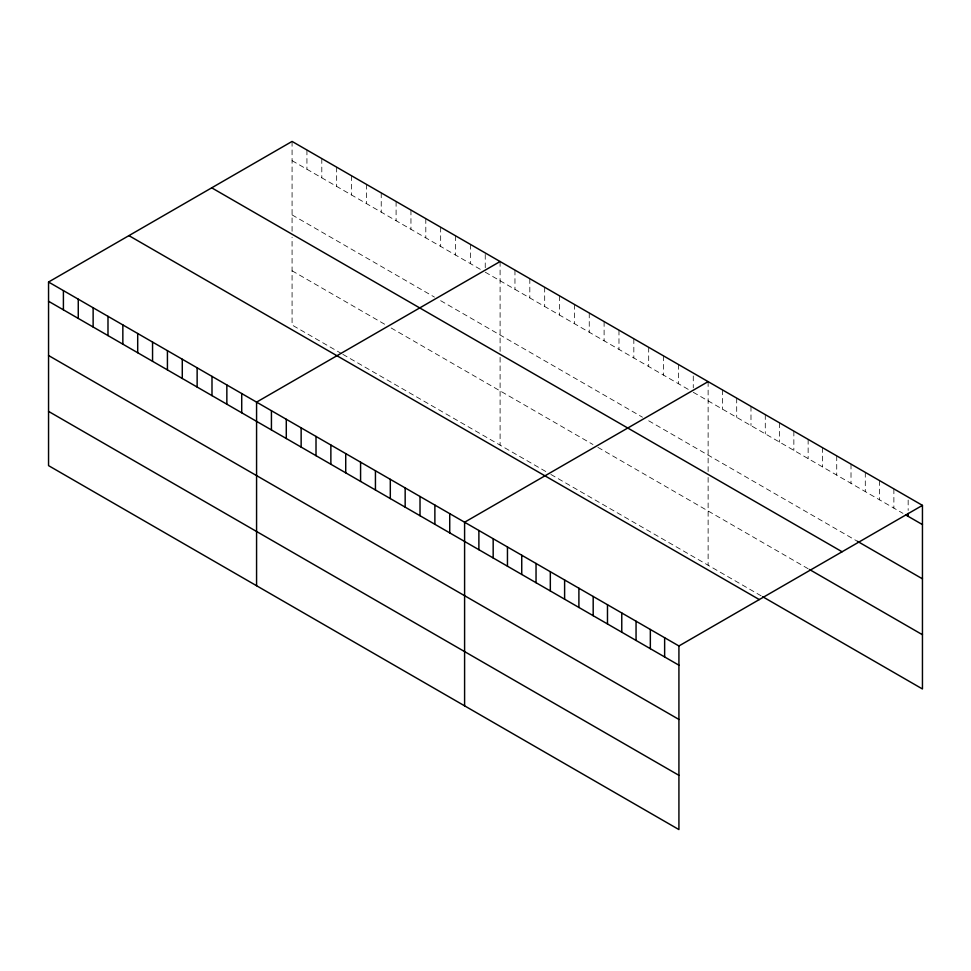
<?xml version="1.0" encoding="UTF-8"?>
<svg xmlns="http://www.w3.org/2000/svg" width="971" height="971" viewBox="0 0 971 971"><rect width="100%" height="100%" fill="white"/><g stroke="black" fill="none" stroke-linecap="round" stroke-linejoin="round"><path stroke-width="0.73" stroke-dasharray="4.86 3.64" d="M292.077 141.426L292.077 231.668M292.077 160.664L480.293 269.319M485.245 272.183L688.318 389.42M693.27 392.284L902.969 513.356M292.077 214.907L434.474 297.114M440.664 300.682L642.499 417.214M648.689 420.783L857.502 541.345M292.077 270.788L386.191 325.115M391.143 327.98L592.965 444.512M597.918 447.364L808.139 568.739M341.61 353.626L292.077 325.03L292.077 237.252M342.848 354.342L549.635 473.727M550.873 474.443L761.385 595.976M908.164 500.077L908.164 510.43M893.878 488.862L893.878 508.1M879.58 480.621L879.58 499.847M865.295 472.367L865.295 491.605M851.009 464.114L851.009 483.352M836.723 455.872L836.723 475.098M822.437 447.619L822.437 466.857M808.139 439.365L808.139 458.603M793.853 431.124L793.853 450.35M779.567 422.87L779.567 442.108M765.282 414.629L765.282 433.855M750.984 406.376L750.984 425.601M736.698 398.122L736.698 417.36M722.412 389.881L722.412 409.107M708.126 381.627L708.126 471.87M708.126 477.453L708.126 565.231M693.27 376.008L693.27 387.842M678.401 364.465L678.401 383.703M663.545 355.896L663.545 375.122M648.689 347.315L648.689 366.54M633.832 338.733L633.832 357.971M618.976 330.152L618.976 349.39M604.108 321.571L604.108 340.809M589.251 313.002L589.251 332.228M574.395 304.421L574.395 323.646M559.539 295.839L559.539 315.077M544.682 287.258L544.682 306.496M529.814 278.677L529.814 297.915M514.958 270.108L514.958 289.334M500.101 261.527L500.101 351.769M500.101 357.352L500.101 445.131M485.245 254.426L485.245 267.741M470.389 244.364L470.389 263.602M455.52 235.795L455.52 255.021M440.664 227.214L440.664 246.44M425.808 218.633L425.808 237.871M410.951 210.052L410.951 229.29M396.095 201.47L396.095 220.708M381.227 192.901L381.227 212.127M366.37 184.32L366.37 203.546M351.514 175.739L351.514 194.977M336.658 167.158L336.658 186.396M321.802 158.589L321.802 177.814M306.933 150.007L306.933 169.233"/><path stroke-width="1.46" d="M48.55 282.027L678.923 645.97L678.923 829.574L48.55 465.631L48.55 282.027L292.077 141.426L922.45 505.369L922.45 688.973L762.684 596.728M500.101 261.527L256.575 402.128L256.575 585.731M708.126 381.627L464.599 522.228L464.599 705.832M678.923 645.97L922.45 505.369M905.567 514.848L922.45 524.595M857.502 541.345L922.45 578.837M211.714 187.828L842.088 551.759M809.438 569.479L922.45 634.731M128.912 235.625L759.286 599.568M48.55 301.265L678.923 665.196M48.55 355.507L678.923 719.438M48.55 411.388L678.923 775.331M908.164 513.392L908.164 516.354M664.637 637.716L664.637 656.954M650.339 629.463L650.339 648.701M636.054 621.222L636.054 640.447M621.768 612.968L621.768 632.206M607.482 604.715L607.482 623.952M593.184 596.473L593.184 615.699M578.898 588.22L578.898 607.458M564.612 579.978L564.612 599.204M550.326 571.725L550.326 590.951M536.041 563.471L536.041 582.709M521.743 555.23L521.743 574.456M507.457 546.976L507.457 566.202M493.171 538.723L493.171 557.961M478.885 530.482L478.885 549.707M449.731 513.647L449.731 532.885M434.874 505.066L434.874 524.304M420.018 496.497L420.018 515.722M405.162 487.915L405.162 507.141M390.306 479.334L390.306 498.572M375.437 470.753L375.437 489.991M360.581 462.172L360.581 481.41M345.725 453.603L345.725 472.828M330.868 445.021L330.868 464.247M316.012 436.44L316.012 455.678M301.144 427.859L301.144 447.097M286.287 419.29L286.287 438.516M271.431 410.709L271.431 429.935M241.718 393.546L241.718 412.784M226.85 384.965L226.85 404.203M211.994 376.396L211.994 395.622M197.137 367.815L197.137 387.041M182.281 359.234L182.281 378.472M167.425 350.652L167.425 369.89M152.556 342.071L152.556 361.309M137.7 333.502L137.7 352.728M122.844 324.921L122.844 344.147M107.987 316.34L107.987 335.578M93.131 307.758L93.131 326.996M78.263 299.189L78.263 318.415M63.406 290.608L63.406 309.834"/></g></svg>
